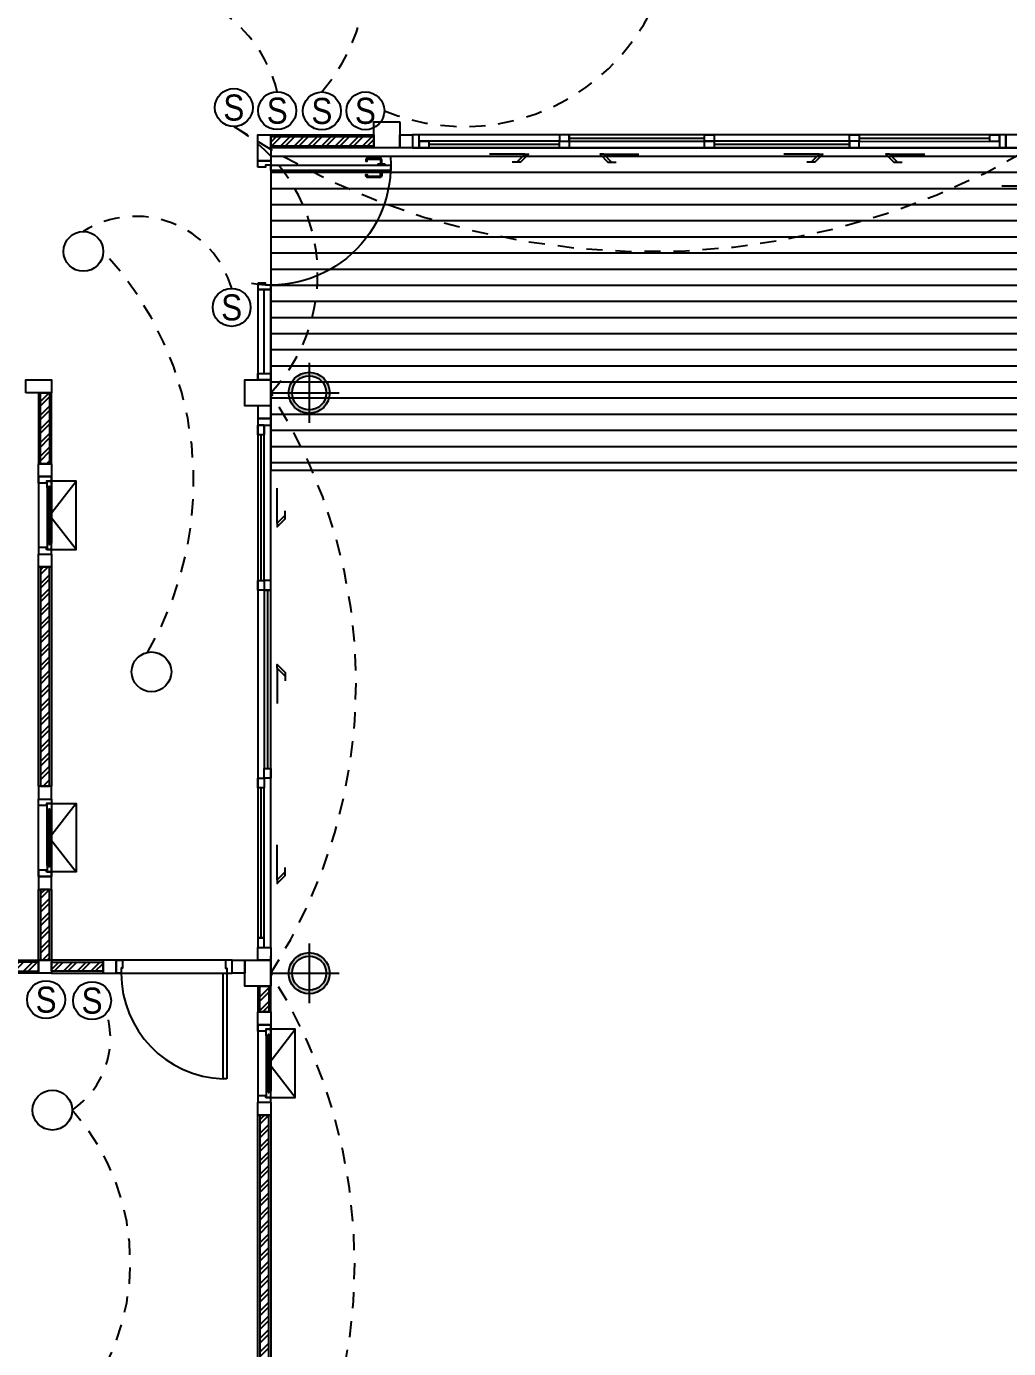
# Model space of a CAD drawing. Header units: inches. Extents: x -1366 to 1200, y -585 to 2545.
# Drawn here: x 674.43 to 682.05, y 2021.61 to 2031.86 of the extents above; entities that cross this region are included whole.
import ezdxf
from ezdxf.enums import TextEntityAlignment as Align

# ---------------------------------------------------------------- set-up
doc = ezdxf.new("R2010")
doc.units = ezdxf.units.IN
doc.header["$MEASUREMENT"] = 0
doc.linetypes.add('01-TOI$0$HIDDEN2', pattern=[0.1875, 0.125, -0.0625])
doc.layers.get('0').update_dxf_attribs({"linetype": 'CONTINUOUS'})
doc.layers.add('A-WALL', color=2, linetype='CONTINUOUS', lineweight=13)
for name, color, linetype in [('COLM', 3, 'CONTINUOUS'), ('DIM', 7, 'CONTINUOUS'), ('DOOR', 7, 'CONTINUOUS'), ('DOOR_SWNG', 1, 'CONTINUOUS'), ('Floor-2', 9, 'CONTINUOUS'), ('Floor-Hatch', 251, 'CONTINUOUS'), ('Floor-Wood', 37, 'CONTINUOUS'), ('LAMP', 2, 'CONTINUOUS'), ('TEXT', 4, 'CONTINUOUS'), ('WALL', 7, 'CONTINUOUS'), ('WALL_HATC', 251, 'CONTINUOUS'), ('wind', 7, 'CONTINUOUS')]:
    doc.layers.add(name, color=color, linetype=linetype)
doc.styles.add('cordia', font='THSarabunPSK.ttf')
pattern_1 = [(224.99694, (640.42299, 2038.03743), (0.05303018, -0.05303584), []), (224.99694, (640.38764, 2038.03743), (0.05303018, -0.05303584), [])]
pattern_2 = [(224.99694, (639.322994, 2035.48736), (0.05303018, -0.05303584), []), (224.99694, (639.28764, 2035.48736), (0.05303018, -0.05303584), [])]

# ---------------------------------------------------------------- blocks, each defined once
blk = doc.blocks.new('DR100SL9')
at = {"layer": 'DOOR'}
for points in [[(0.425, 1.03), (0.425, 0.1), (0.465, 0.1), (0.465, 1.03)], [(0.418, 0.986), (0.418, 0.929), (0.425, 0.929), (0.425, 0.986)], [(0.472, 0.986), (0.472, 0.929), (0.465, 0.929), (0.465, 0.986)], [(-0.45, 0), (-0.5, 0), (-0.5, 0.1), (-0.465, 0.1), (-0.465, 0.06), (-0.45, 0.06)], [(0.45, 0), (0.5, 0), (0.5, 0.1), (0.465, 0.1), (0.465, 0.06), (0.45, 0.06)]]:
    blk.add_lwpolyline(points, close=True, dxfattribs=at)
for points in [[(0.418, 0.961), (0.385, 0.961, 0.414214), (0.369, 0.945), (0.369, 0.853, 0.414214), (0.385, 0.837), (0.394, 0.837), (0.394, 0.847), (0.385, 0.847, -0.414214), (0.379, 0.853), (0.379, 0.945, -0.414214), (0.385, 0.951), (0.418, 0.951)], [(0.472, 0.961), (0.505, 0.961, -0.414214), (0.521, 0.945), (0.521, 0.853, -0.414214), (0.505, 0.837), (0.496, 0.837), (0.496, 0.847), (0.505, 0.847, 0.414214), (0.511, 0.853), (0.511, 0.945, 0.414214), (0.505, 0.951), (0.472, 0.951)]]:
    blk.add_lwpolyline(points, format="xyb", dxfattribs=at)
at = {"layer": 'DOOR', "color": 251}
blk.add_arc((0.465, 0.1), 0.93, 86.0985, 189.2571, dxfattribs=at)
blk = doc.blocks.new('DR090SL2')
at = {"layer": 'DOOR'}
for points in [[(-0.41, 0.87), (-0.38, 0.87), (-0.38, 0.05), (-0.41, 0.05)], [(-0.41, 0.05), (-0.45, 0.05), (-0.45, -0.05), (-0.4, -0.05), (-0.4, 0.01), (-0.41, 0.01)], [(0.4, 0), (0.4, 0.01), (0.41, 0.01), (0.41, 0.05), (0.45, 0.05), (0.45, -0.05), (0.4, -0.05), (0.4, 0.01)]]:
    blk.add_lwpolyline(points, close=True, dxfattribs=at)
at = {"layer": 'DOOR_SWNG'}
blk.add_arc((-0.41, 0.05), 0.82, 0, 87.9033, dxfattribs=at)
blk = doc.blocks.new('e1')
at = {"layer": 'LAMP'}
h = blk.add_hatch(color=3, dxfattribs=at)
h.paths.add_polyline_path([(98.2623, 91.0673, 1), (98.5623, 91.0673, 1)])
h.paths.add_polyline_path([(98.5373, 91.0673, -1), (98.2873, 91.0673, -1)], flags=16)
for radius in [0.15, 0.125]:
    blk.add_circle((98.4123, 91.0673), radius, dxfattribs=at)

msp = doc.modelspace()

# ---------------------------------------------------------------- hatches: boundary and pattern name
at = {"layer": 'Floor-Wood'}
h = msp.add_hatch(dxfattribs=at)
h.set_pattern_fill('LINE', color=256)
h.set_pattern_definition([(0, (681.77852, 2045.10316), (0, 0.125), [])])
h.paths.add_polyline_path([(676.3285, 2028.4182), (687.3285, 2028.4182), (687.3285, 2030.9182), (676.3285, 2030.9182)])
at = {"layer": 'WALL_HATC'}
h = msp.add_hatch(dxfattribs=at)
h.set_pattern_fill('ANSI32', color=256, scale=0.2, angle=179.99694, style=0)
h.set_pattern_definition([(224.99694, (646.161776, 2039.89834), (0.05303018, -0.05303584), []), (224.99694, (646.12642, 2039.898344), (0.05303018, -0.05303584), [])])
h.paths.add_polyline_path([(676.3285, 2030.9333), (677.1285, 2030.9332), (677.1285, 2031.0032), (676.3285, 2031.0032)])
h = msp.add_hatch(dxfattribs=at)
h.set_pattern_fill('ANSI32', color=256, scale=0.2, angle=0.00306, style=0)
h.set_pattern_definition(pattern_2)
h.paths.add_polyline_path([(674.6135, 2029.0182), (674.6135, 2028.4682), (674.5435, 2028.4682), (674.5435, 2029.0182)])
h = msp.add_hatch(dxfattribs=at)
h.set_pattern_fill('ANSI32', color=256, scale=0.2, angle=359.99694, style=0)
h.set_pattern_definition(pattern_1)
h.paths.add_polyline_path([(674.6135, 2025.9683), (674.6135, 2027.6682), (674.5435, 2027.6682), (674.5435, 2025.9683)])
h = msp.add_hatch(dxfattribs=at)
h.set_pattern_fill('ANSI32', color=256, scale=0.2, angle=359.99694, style=0)
h.set_pattern_definition(pattern_2)
h.paths.add_polyline_path([(674.6135, 2024.6182), (674.6135, 2025.1683), (674.5435, 2025.1683), (674.5435, 2024.6182)])
h = msp.add_hatch(dxfattribs=at)
h.set_pattern_fill('ANSI32', color=256, scale=0.2, angle=180.00306, style=0)
h.set_pattern_definition([(224.99694, (638.52299, 2038.03743), (0.05303018, -0.05303584), []), (224.99694, (638.48763, 2038.03743), (0.05303018, -0.05303584), [])])
h.paths.add_polyline_path([(674.5285, 2024.6033), (672.8285, 2024.6032), (672.8285, 2024.5332), (674.5285, 2024.5333)])
h = msp.add_hatch(dxfattribs=at)
h.set_pattern_fill('ANSI32', color=256, scale=0.2, angle=359.99694, style=0)
h.set_pattern_definition(pattern_1)
h.paths.add_polyline_path([(674.6285, 2024.6033), (675.0285, 2024.6032), (675.0285, 2024.5332), (674.6285, 2024.5333)])
h = msp.add_hatch(dxfattribs=at)
h.set_pattern_fill('ANSI32', color=256, scale=0.2, angle=180.00306, style=0)
h.set_pattern_definition([(224.99694, (665.08359, 2044.42936), (0.05303018, -0.05303584), []), (224.99694, (665.04823, 2044.429364), (0.05303018, -0.05303584), [])])
h.paths.add_polyline_path([(676.3135, 2024.4182), (676.3135, 2024.2182), (676.2435, 2024.2182), (676.2435, 2024.4182)])
h = msp.add_hatch(dxfattribs=at)
h.set_pattern_fill('ANSI32', color=256, scale=0.2, angle=179.99694, style=0)
h.set_pattern_definition([(224.99694, (665.08358, 2041.779194), (0.05303018, -0.05303584), []), (224.99694, (665.048225, 2041.7792), (0.05303018, -0.05303584), [])])
h.paths.add_polyline_path([(676.3135, 2021.1183), (676.3135, 2023.4182), (676.2435, 2023.4182), (676.2435, 2021.1183)])

# ---------------------------------------------------------------- linework, layer by layer
at = {"color": 1}
for centre in [(676.042, 2031.2301), (676.3786, 2031.2063), (676.7248, 2031.2039), (677.0621, 2031.2049), (676.0254, 2029.6806), (674.5866, 2024.3133), (674.9429, 2024.3055)]:
    msp.add_circle(centre, 0.147, dxfattribs=at)
at = {"color": 1, "lineweight": 25}
for centre in [(674.8757, 2030.1145), (675.4036, 2026.8548), (674.6351, 2023.4564)]:
    msp.add_circle(centre, 0.1542, dxfattribs=at)
at = {"layer": 'COLM'}
for points in [[(677.3285, 2031.1182), (677.3285, 2030.9182), (677.1285, 2030.9182), (677.1285, 2031.1182)], [(676.3285, 2029.1182), (676.3285, 2028.9182), (676.1285, 2028.9182), (676.1285, 2029.1182)], [(676.3285, 2024.6182), (676.3285, 2024.4182), (676.1285, 2024.4182), (676.1285, 2024.6182)]]:
    msp.add_lwpolyline(points, close=True, dxfattribs=at)
at = {"layer": 'Floor-2'}
msp.add_lwpolyline([(676.3285, 2028.4182), (687.3285, 2028.4182), (687.3285, 2030.9182), (676.3285, 2030.9182)], close=True, dxfattribs=at)
at = {"layer": 'Floor-Hatch'}
msp.add_lwpolyline([(675.1285, 2024.5182), (676.0285, 2024.5182), (676.0285, 2024.6182), (675.1285, 2024.6182)], close=True, dxfattribs=at)
at = {"layer": 'LAMP', "color": 1}
for p, q in [((682.4601, 2030.6205), (681.997, 2030.6205)), ((676.6262, 2029.2498), (676.6262, 2028.7867)), ((676.3285, 2028.8859), (676.3285, 2029.1506)), ((676.3285, 2029.0182), (676.8578, 2029.0182)), ((676.6262, 2024.7498), (676.6262, 2024.2867)), ((676.3285, 2024.3859), (676.3285, 2024.6506)), ((676.3285, 2024.5182), (676.8578, 2024.5182))]:
    msp.add_line(p, q, dxfattribs=at)
at = {"layer": 'WALL'}
for points in [[(676.2285, 2030.8182), (676.2285, 2031.0182), (676.3285, 2031.0182), (676.3285, 2030.8182)], [(676.3285, 2031.0182), (677.1285, 2031.0182), (677.1285, 2030.9182), (676.3285, 2030.9182)], [(677.3285, 2030.9183), (677.3285, 2031.0183), (677.4285, 2031.0183), (677.4285, 2030.9183)], [(682.1285, 2030.9182), (682.1285, 2031.0182), (682.0285, 2031.0182), (682.0285, 2030.9182)], [(674.4285, 2029.0182), (674.4285, 2029.1182), (674.6285, 2029.1182), (674.6285, 2029.0182)], [(674.5285, 2029.0182), (674.5285, 2028.4682), (674.6285, 2028.4682), (674.6285, 2029.0182)], [(676.3285, 2028.9182), (676.2285, 2028.9182), (676.2285, 2028.8182), (676.3285, 2028.8182)], [(674.6285, 2028.4682), (674.6285, 2028.3682), (674.5285, 2028.3682), (674.5285, 2028.4682)], [(674.6285, 2027.6682), (674.5285, 2027.6682), (674.5285, 2027.7682), (674.6285, 2027.7682)], [(674.6285, 2027.6682), (674.6285, 2025.9683), (674.5285, 2025.9683), (674.5285, 2027.6682)], [(674.6285, 2025.9683), (674.5285, 2025.9683), (674.5285, 2025.8683), (674.6285, 2025.8683)], [(674.6285, 2025.1683), (674.6285, 2025.2683), (674.5285, 2025.2683), (674.5285, 2025.1683)], [(674.5285, 2024.6182), (674.5285, 2025.1683), (674.6285, 2025.1683), (674.6285, 2024.6182)], [(676.3285, 2024.6182), (676.2285, 2024.6182), (676.2285, 2024.7182), (676.3285, 2024.7182)], [(672.8285, 2024.6182), (674.5285, 2024.6183), (674.5285, 2024.5183), (672.8285, 2024.5182)], [(674.6285, 2024.6183), (674.6285, 2024.5183), (674.5285, 2024.5183), (674.5285, 2024.6183)], [(675.0285, 2024.6182), (674.6285, 2024.6183), (674.6285, 2024.5183), (675.0285, 2024.5182)], [(675.1285, 2024.5182), (675.1285, 2024.6182), (675.0285, 2024.6182), (675.0285, 2024.5182)], [(676.1285, 2024.6182), (676.1285, 2024.5182), (676.0285, 2024.5182), (676.0285, 2024.6182)], [(676.3285, 2024.2182), (676.3285, 2024.4182), (676.2285, 2024.4182), (676.2285, 2024.2182)], [(676.3285, 2024.2182), (676.3285, 2024.1182), (676.2285, 2024.1182), (676.2285, 2024.2182)], [(676.3285, 2023.4182), (676.2285, 2023.4182), (676.2285, 2023.5182), (676.3285, 2023.5182)], [(676.3285, 2023.4182), (676.3285, 2021.1183), (676.2285, 2021.1183), (676.2285, 2023.4182)]]:
    msp.add_lwpolyline(points, close=True, dxfattribs=at)
at = {"layer": 'WALL', "color": 0, "linetype": '01-TOI$0$HIDDEN2'}
for centre, radius, start, end in [((675.6166, 2032.2978), 1.4576, 319.48962, 42.84489), ((677.8266, 2032.704), 1.6213, 247.61178, 11.805), ((675.3498, 2031.0987), 1.0599, 13.89812, 107.56372), ((679.2674, 2035.9571), 5.8446, 236.50555, 300.44118), ((675.3544, 2029.9354), 1.3379, 316.72452, 59.07483), ((675.2836, 2029.615), 0.7716, 15.98835, 122.10416), ((673.1073, 2028.3288), 2.624, 329.72712, 42.88412), ((672.8365, 2026.7682), 4.1542, 327.20566, 32.79434), ((672.766, 2022.2682), 4.2136, 327.72477, 32.27523), ((674.4128, 2024.0137), 0.6725, 304.04322, 17.07392), ((673.469, 2022.2767), 1.7706, 318.2156, 41.78437)]:
    msp.add_arc(centre, radius, start, end, dxfattribs=at)
at = {"layer": 'WALL_HATC'}
for points in [[(676.3285, 2030.9333), (677.1285, 2030.9332), (677.1285, 2031.0032), (676.3285, 2031.0032)], [(674.6135, 2029.0182), (674.6135, 2028.4682), (674.5435, 2028.4682), (674.5435, 2029.0182)], [(674.6135, 2024.6182), (674.6135, 2025.1683), (674.5435, 2025.1683), (674.5435, 2024.6182)]]:
    msp.add_lwpolyline(points, close=True, dxfattribs=at)
for points in [[(674.6135, 2025.9683), (674.6135, 2027.6682), (674.5435, 2027.6682), (674.5435, 2025.9683), (674.6135, 2025.9683)], [(674.5285, 2024.6033), (672.8285, 2024.6032), (672.8285, 2024.5332), (674.5285, 2024.5333), (674.5285, 2024.6033)], [(674.6285, 2024.6033), (675.0285, 2024.6032), (675.0285, 2024.5332), (674.6285, 2024.5333), (674.6285, 2024.6033)], [(676.3135, 2024.4182), (676.3135, 2024.2182), (676.2435, 2024.2182), (676.2435, 2024.4182), (676.3135, 2024.4182)], [(676.3135, 2021.1183), (676.3135, 2023.4182), (676.2435, 2023.4182), (676.2435, 2021.1183), (676.3135, 2021.1183)]]:
    msp.add_lwpolyline(points, dxfattribs=at)
at = {"layer": 'wind'}
for p, q in [((678.641, 2030.9933), (679.691, 2030.9933)), ((680.891, 2030.9933), (681.9035, 2030.9932)), ((678.566, 2030.9433), (677.5535, 2030.9433)), ((680.816, 2030.9433), (679.766, 2030.9433)), ((676.2535, 2027.563), (676.2535, 2028.6932)), ((676.3035, 2027.488), (676.3035, 2026.1057)), ((676.2535, 2024.7932), (676.2535, 2025.9557))]:
    msp.add_line(p, q, dxfattribs=at)
at = {"layer": 'wind', "color": 8}
for p, q in [((678.2975, 2030.8682), (678.0247, 2030.8682)), ((678.9096, 2030.8682), (679.1824, 2030.8682)), ((680.5805, 2030.8682), (680.3077, 2030.8682)), ((681.1266, 2030.8682), (681.3994, 2030.8682)), ((676.3785, 2028.0068), (676.3785, 2028.2797)), ((676.3785, 2026.8827), (676.3785, 2026.6099)), ((676.3786, 2025.2418), (676.3786, 2025.5146))]:
    msp.add_line(p, q, dxfattribs=at)
at = {"layer": 'wind', "color": 8, "linetype": 'Continuous'}
for p, q in [((674.5935, 2028.2832), (674.5935, 2027.8532)), ((674.6285, 2028.2832), (674.6285, 2027.8532)), ((674.5935, 2025.3533), (674.5935, 2025.7833)), ((674.6285, 2025.3533), (674.6285, 2025.7833)), ((676.2935, 2024.0332), (676.2935, 2023.6032)), ((676.3285, 2024.0332), (676.3285, 2023.6032))]:
    msp.add_line(p, q, dxfattribs=at)
at = {"layer": 'wind'}
for points in [[(677.4285, 2030.9183), (677.4785, 2030.9183), (677.4785, 2031.0183), (677.4285, 2031.0183)], [(677.4785, 2030.9683), (677.5535, 2030.9683), (677.5535, 2030.9183), (677.4785, 2030.9183)], [(678.566, 2030.9683), (678.641, 2030.9683), (678.641, 2031.0183), (678.566, 2031.0183)], [(678.566, 2030.9683), (678.641, 2030.9683), (678.641, 2030.9183), (678.566, 2030.9183)], [(679.766, 2030.9683), (679.691, 2030.9683), (679.691, 2031.0183), (679.766, 2031.0183)], [(679.691, 2030.9683), (679.766, 2030.9683), (679.766, 2030.9183), (679.691, 2030.9183)], [(680.891, 2030.9683), (680.816, 2030.9683), (680.816, 2031.0183), (680.891, 2031.0183)], [(680.891, 2030.9683), (680.816, 2030.9683), (680.816, 2030.9183), (680.891, 2030.9183)], [(681.9785, 2030.9682), (681.9035, 2030.9682), (681.9035, 2031.0182), (681.9785, 2031.0182)], [(681.9785, 2030.9183), (682.0285, 2030.9183), (682.0285, 2031.0183), (681.9785, 2031.0183)], [(676.2285, 2029.1182), (676.2285, 2029.1682), (676.3285, 2029.1682), (676.3285, 2029.1182)], [(676.3285, 2028.7682), (676.3285, 2028.8182), (676.2285, 2028.8182), (676.2285, 2028.7682)], [(676.2785, 2028.7682), (676.2785, 2028.6932), (676.2285, 2028.6932), (676.2285, 2028.7682)], [(674.6285, 2028.3682), (674.6285, 2028.3332), (674.5905, 2028.3332), (674.5905, 2028.3182), (674.5285, 2028.3182), (674.5285, 2028.3682)], [(674.6285, 2028.3332), (674.6285, 2028.2832), (674.5935, 2028.2832), (674.5935, 2028.3332)], [(674.6285, 2027.7682), (674.6285, 2027.8032), (674.5905, 2027.8032), (674.5905, 2027.8182), (674.5285, 2027.8182), (674.5285, 2027.7682)], [(674.6285, 2027.8032), (674.6285, 2027.8532), (674.5935, 2027.8532), (674.5935, 2027.8032)], [(676.2785, 2027.563), (676.2785, 2027.488), (676.2285, 2027.488), (676.2285, 2027.563)], [(676.2785, 2027.563), (676.2785, 2027.488), (676.3285, 2027.488), (676.3285, 2027.563)], [(676.2785, 2026.0307), (676.2785, 2026.1057), (676.3285, 2026.1057), (676.3285, 2026.0307)], [(676.2785, 2026.0307), (676.2785, 2025.9557), (676.2285, 2025.9557), (676.2285, 2026.0307)], [(674.6285, 2025.8683), (674.6285, 2025.8333), (674.5905, 2025.8333), (674.5905, 2025.8183), (674.5285, 2025.8183), (674.5285, 2025.8683)], [(674.6285, 2025.8333), (674.6285, 2025.7833), (674.5935, 2025.7833), (674.5935, 2025.8333)], [(674.6285, 2025.3033), (674.6285, 2025.3533), (674.5935, 2025.3533), (674.5935, 2025.3033)], [(674.6285, 2025.2683), (674.6285, 2025.3033), (674.5905, 2025.3033), (674.5905, 2025.3183), (674.5285, 2025.3183), (674.5285, 2025.2683)], [(676.2785, 2024.7182), (676.2785, 2024.7932), (676.2285, 2024.7932), (676.2285, 2024.7182)], [(676.3285, 2024.1182), (676.3285, 2024.0832), (676.2905, 2024.0832), (676.2905, 2024.0682), (676.2285, 2024.0682), (676.2285, 2024.1182)], [(676.3285, 2024.0832), (676.3285, 2024.0332), (676.2935, 2024.0332), (676.2935, 2024.0832)], [(676.3285, 2023.5532), (676.3285, 2023.6032), (676.2935, 2023.6032), (676.2935, 2023.5532)], [(676.3285, 2023.5182), (676.3285, 2023.5532), (676.2905, 2023.5532), (676.2905, 2023.5682), (676.2285, 2023.5682), (676.2285, 2023.5182)]]:
    msp.add_lwpolyline(points, close=True, dxfattribs=at)
at = {"layer": 'wind', "color": 8}
for points in [[(677.4285, 2030.9183), (682.0285, 2030.9183), (682.0285, 2031.0183), (677.4285, 2031.0183)], [(677.4785, 2030.9183), (678.566, 2030.9183), (678.566, 2030.9683), (677.4785, 2030.9683)], [(678.641, 2030.9683), (679.691, 2030.9683), (679.691, 2031.0183), (678.641, 2031.0183)], [(680.816, 2030.9683), (679.766, 2030.9683), (679.766, 2030.9183), (680.816, 2030.9183)], [(681.9785, 2031.0182), (680.891, 2031.0183), (680.891, 2030.9683), (681.9785, 2030.9682)], [(676.2285, 2029.1182), (676.3285, 2029.1182), (676.3285, 2029.8182), (676.2285, 2029.8182)], [(676.3285, 2024.7182), (676.3285, 2028.8182), (676.2285, 2028.8182), (676.2285, 2024.7182)], [(676.2285, 2028.7682), (676.2285, 2027.563), (676.2785, 2027.563), (676.2785, 2028.7682)], [(676.2785, 2027.488), (676.2785, 2026.1057), (676.3285, 2026.1057), (676.3285, 2027.488)], [(676.2785, 2024.7932), (676.2785, 2025.9557), (676.2285, 2025.9557), (676.2285, 2024.7932)]]:
    msp.add_lwpolyline(points, close=True, dxfattribs=at)
for points in [[(678.2356, 2030.8064), (678.2975, 2030.8682), (678.3258, 2030.8682), (678.2639, 2030.8064), (678.2356, 2030.8064), (678.2008, 2030.8064)], [(678.9714, 2030.8064), (678.9096, 2030.8682), (678.8813, 2030.8682), (678.9431, 2030.8064), (678.9714, 2030.8064), (679.0063, 2030.8064)], [(680.5186, 2030.8064), (680.5805, 2030.8682), (680.6088, 2030.8682), (680.5469, 2030.8064), (680.5186, 2030.8064), (680.4838, 2030.8064)], [(681.1884, 2030.8064), (681.1266, 2030.8682), (681.0983, 2030.8682), (681.1602, 2030.8064), (681.1884, 2030.8064), (681.2233, 2030.8064)], [(676.4404, 2028.0687), (676.3785, 2028.0068), (676.3785, 2027.9786), (676.4404, 2028.0404), (676.4404, 2028.0687), (676.4404, 2028.1036)], [(676.4404, 2026.8208), (676.3785, 2026.8827), (676.3785, 2026.911), (676.4404, 2026.8491), (676.4404, 2026.8208), (676.4404, 2026.786)], [(676.4404, 2025.3037), (676.3786, 2025.2418), (676.3786, 2025.2135), (676.4404, 2025.2754), (676.4404, 2025.3037), (676.4404, 2025.3385)]]:
    msp.add_lwpolyline(points, dxfattribs=at)
at = {"layer": 'wind'}
msp.add_lwpolyline([(676.2785, 2029.1682), (676.2785, 2029.8182)], dxfattribs=at)
at = {"layer": 'wind', "color": 8, "linetype": 'Continuous'}
for points in [[(674.5285, 2028.3682), (674.5285, 2027.7682), (674.6285, 2027.7682), (674.6285, 2028.3682)], [(674.5285, 2025.2683), (674.5285, 2025.8683), (674.6285, 2025.8683), (674.6285, 2025.2683)], [(676.2285, 2024.1182), (676.2285, 2023.5182), (676.3285, 2023.5182), (676.3285, 2024.1182)]]:
    msp.add_lwpolyline(points, close=True, dxfattribs=at)
at = {"layer": 'wind', "color": 251, "linetype": 'Continuous'}
for points in [[(674.8186, 2027.8032), (674.614, 2028.0682), (674.8186, 2028.3332)], [(674.8186, 2025.8333), (674.614, 2025.5683), (674.8186, 2025.3033)], [(676.5186, 2023.5532), (676.314, 2023.8182), (676.5186, 2024.0832)]]:
    msp.add_lwpolyline(points, dxfattribs=at)
at = {"layer": 'wind', "color": 8, "linetype": 'Continuous'}
for points in [[(674.6285, 2027.8032), (674.8186, 2027.8032), (674.8186, 2028.3332), (674.6285, 2028.3332)], [(674.6285, 2025.8333), (674.8186, 2025.8333), (674.8186, 2025.3033), (674.6285, 2025.3033)], [(676.3285, 2023.5532), (676.5186, 2023.5532), (676.5186, 2024.0832), (676.3285, 2024.0832)]]:
    msp.add_lwpolyline(points, dxfattribs=at)
at = {"layer": 'wind', "color": 6}
for points in [[(674.608, 2027.8432), (674.614, 2027.8432), (674.614, 2028.2932), (674.608, 2028.2932)], [(674.608, 2025.7933), (674.614, 2025.7933), (674.614, 2025.3433), (674.608, 2025.3433)], [(676.308, 2023.5932), (676.314, 2023.5932), (676.314, 2024.0432), (676.308, 2024.0432)]]:
    msp.add_lwpolyline(points, close=True, dxfattribs=at)

# ---------------------------------------------------------------- block references
at = {"layer": 'A-WALL', "xscale": 1.06218337500095, "yscale": 1.06218337500095, "zscale": 1.06218337500095, "rotation": 180}
for p in [(781.1581, 2125.7484), (781.1581, 2121.2484)]:
    msp.add_blockref('e1', p, dxfattribs=at)
at = {"layer": 'DIM', "rotation": 180}
msp.add_blockref('DR090SL2', (675.5785, 2024.5682), dxfattribs=at)
at = {"layer": 'WALL', "xscale": -1, "rotation": 270}
msp.add_blockref('DR100SL9', (676.2285, 2030.3182), dxfattribs=at)

# ---------------------------------------------------------------- texts
at = {"layer": 'TEXT', "style": 'cordia', "width": 0.9}
for p in [(676.042, 2031.2301), (676.3786, 2031.2063), (676.7248, 2031.2039), (677.0621, 2031.2049), (676.0254, 2029.6806), (674.5866, 2024.3133), (674.9429, 2024.3055)]:
    msp.add_text('S', height=0.2025, dxfattribs=at).set_placement(p, align=Align.MIDDLE_CENTER)

doc.saveas('drawing.dxf')
